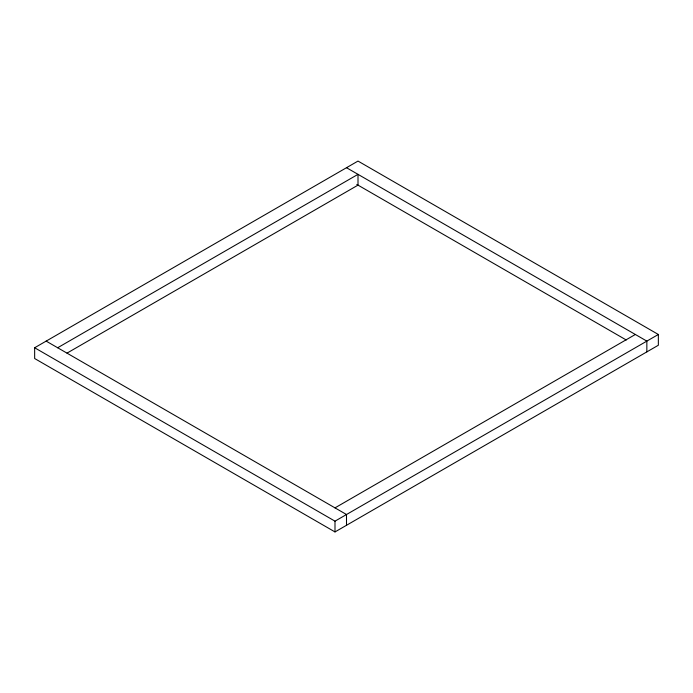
<?xml version="1.0" encoding="UTF-8"?>
<svg xmlns="http://www.w3.org/2000/svg" width="693" height="693" viewBox="0 0 693 693"><rect width="100%" height="100%" fill="white"/><g stroke="black" fill="none" stroke-linecap="round" stroke-linejoin="round"><path stroke-width="1.04" d="M34.65 347.756L358.004 161.071L658.35 334.476L658.35 345.244L334.996 531.929L34.65 358.524L34.65 347.756L334.996 521.162L658.35 334.476M57.658 347.756L358.004 174.35L358.004 185.126L67.013 353.127M334.996 507.874L635.342 334.476M346.5 167.706L646.846 341.112L646.846 351.888M356.791 184.425L626.264 340.003M46.154 341.112L346.5 514.518L346.5 525.294M334.996 521.162L334.996 531.929"/></g></svg>
